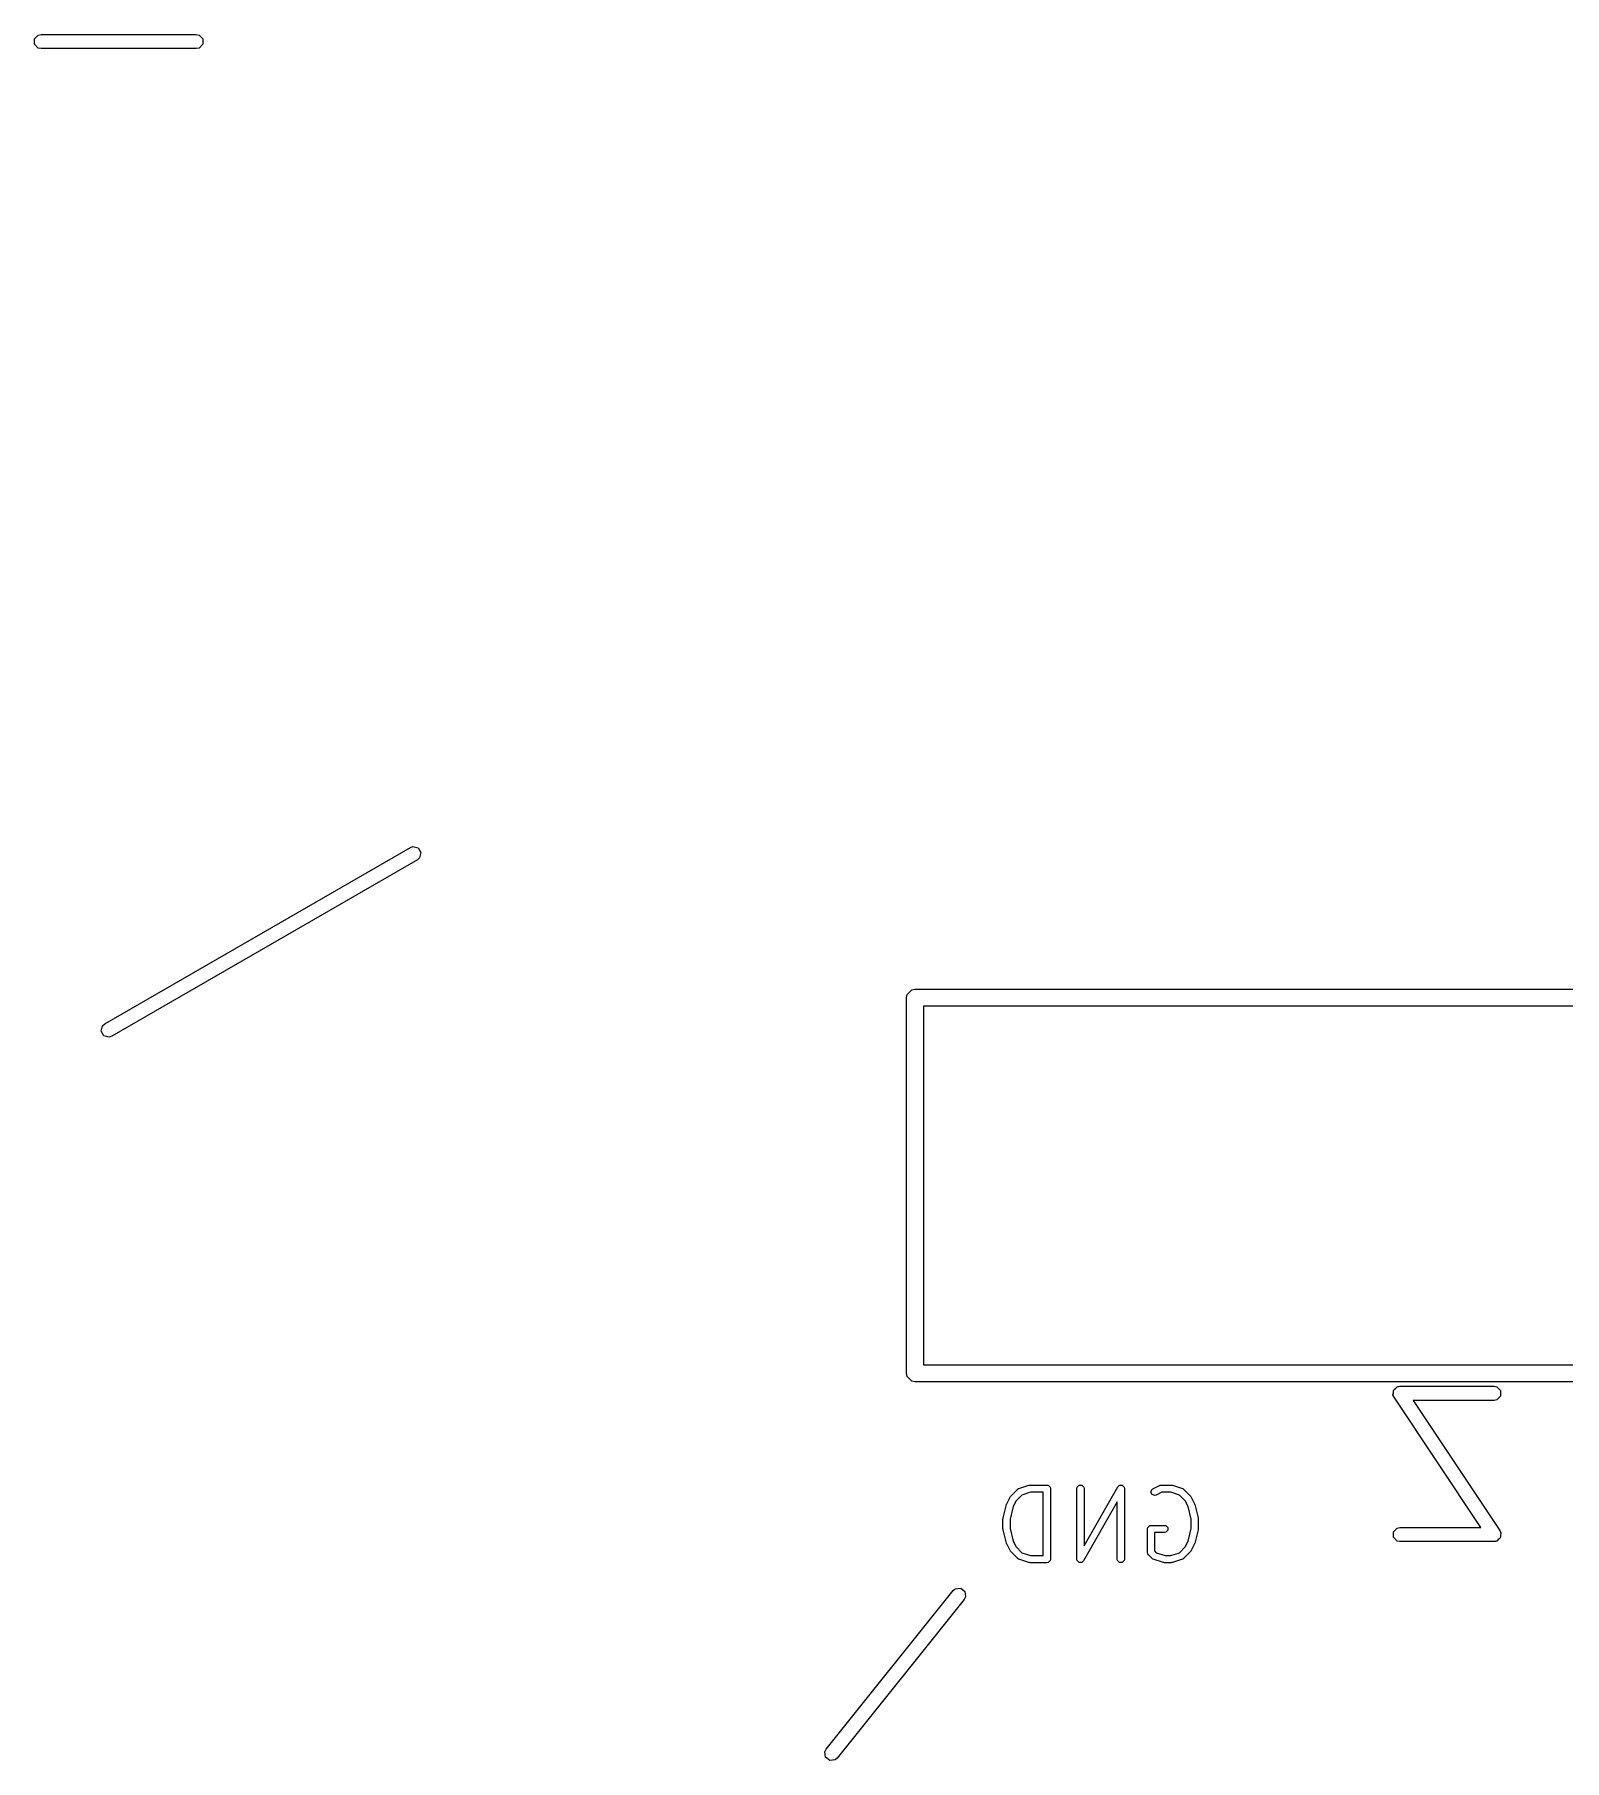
# Model space of a CAD drawing. Extents: x 3.31 to 4.43, y -4.49 to -3.38.
# Drawn here: x 3.4391 to 3.8658, y -4.4162 to -3.935 of the extents above; entities that cross this region are included whole.
import ezdxf

# ---------------------------------------------------------------- set-up
doc = ezdxf.new("R2010")
doc.units = 0
doc.header["$MEASUREMENT"] = 0
doc.layers.add('BLACK', color=7, linetype='CONTINUOUS')

msp = doc.modelspace()

# ---------------------------------------------------------------- linework, layer by layer
at = {"layer": 'BLACK', "linetype": 'CONTINUOUS'}
for p, q in [((3.43913, -3.93625), (3.44019, -3.93519)), ((3.44019, -3.93519), (3.44094, -3.93504)), ((3.44094, -3.93504), (3.48425, -3.93504)), ((3.48425, -3.93504), (3.48501, -3.93519)), ((3.48501, -3.93519), (3.48607, -3.93625)), ((3.43913, -3.93776), (3.43913, -3.93625)), ((3.44019, -3.93883), (3.43913, -3.93776)), ((3.44094, -3.93898), (3.44019, -3.93883)), ((3.48425, -3.93898), (3.44094, -3.93898)), ((3.48501, -3.93883), (3.48425, -3.93898)), ((3.48607, -3.93776), (3.48501, -3.93883)), ((3.48607, -3.93625), (3.48607, -3.93776)), ((3.45869, -4.21089), (3.54393, -4.16168)), ((3.54393, -4.16168), (3.54465, -4.16143)), ((3.54465, -4.16143), (3.54611, -4.16182)), ((3.54611, -4.16182), (3.54686, -4.16313)), ((3.54589, -4.16509), (3.46066, -4.2143)), ((3.54647, -4.16458), (3.54589, -4.16509)), ((3.54686, -4.16313), (3.54647, -4.16458)), ((3.68228, -4.20354), (3.68246, -4.20264)), ((3.68228, -4.30827), (3.68228, -4.20354)), ((3.68246, -4.20264), (3.68374, -4.20136)), ((3.68374, -4.20136), (3.68465, -4.20118)), ((3.68465, -4.20118), (4.08701, -4.20118)), ((3.68701, -4.20591), (3.68701, -4.30591)), ((4.08465, -4.20591), (3.68701, -4.20591)), ((3.45772, -4.21286), (3.45811, -4.2114)), ((3.45847, -4.21416), (3.45772, -4.21286)), ((3.45811, -4.2114), (3.45869, -4.21089)), ((3.45993, -4.21455), (3.45847, -4.21416)), ((3.46066, -4.2143), (3.45993, -4.21455)), ((3.68701, -4.30591), (4.08465, -4.30591)), ((3.68246, -4.30917), (3.68228, -4.30827)), ((3.68374, -4.31045), (3.68246, -4.30917)), ((3.68465, -4.31063), (3.68374, -4.31045)), ((4.08701, -4.31063), (3.68465, -4.31063)), ((3.81794, -4.31426), (3.81805, -4.31369)), ((3.81805, -4.31453), (3.81794, -4.31426)), ((3.81805, -4.31312), (3.81819, -4.31298)), ((3.81805, -4.31369), (3.81805, -4.31312)), ((3.81805, -4.31463), (3.81805, -4.31453)), ((3.81812, -4.3147), (3.81805, -4.31463)), ((3.81823, -4.31497), (3.81812, -4.3147)), ((3.81819, -4.31298), (3.81823, -4.31278)), ((3.81823, -4.31278), (3.81871, -4.31246)), ((3.84244, -4.35128), (3.81823, -4.31497)), ((3.81871, -4.31246), (3.81912, -4.31206)), ((3.81912, -4.31206), (3.81941, -4.312)), ((3.81941, -4.312), (3.81949, -4.31194)), ((3.81949, -4.31194), (3.81958, -4.31196)), ((3.81958, -4.31196), (3.81987, -4.31191)), ((3.81987, -4.31191), (3.84612, -4.31191)), ((3.84612, -4.31584), (3.82355, -4.31584)), ((3.82355, -4.31584), (3.84775, -4.35215)), ((3.84612, -4.31191), (3.84687, -4.31206)), ((3.84687, -4.31569), (3.84612, -4.31584)), ((3.84687, -4.31206), (3.84793, -4.31312)), ((3.84793, -4.31463), (3.84687, -4.31569)), ((3.84793, -4.31312), (3.84793, -4.31463)), ((3.71362, -4.34043), (3.71643, -4.33949)), ((3.71643, -4.33949), (3.71659, -4.33947)), ((3.71659, -4.33947), (3.71674, -4.33944)), ((3.71674, -4.33944), (3.72143, -4.33944)), ((3.72143, -4.33944), (3.7218, -4.33951)), ((3.7218, -4.33951), (3.72234, -4.34004)), ((3.72234, -4.34004), (3.72241, -4.34042)), ((3.72982, -4.34042), (3.72989, -4.34004)), ((3.72989, -4.34004), (3.73042, -4.33951)), ((3.73042, -4.33951), (3.73118, -4.33951)), ((3.73118, -4.33951), (3.73171, -4.34004)), ((3.73171, -4.34004), (3.73179, -4.34042)), ((3.73179, -4.3564), (3.74119, -4.33993)), ((3.74119, -4.33993), (3.74145, -4.33964)), ((3.74145, -4.33964), (3.74158, -4.33961)), ((3.74158, -4.33961), (3.74167, -4.33951)), ((3.74167, -4.33951), (3.74193, -4.33951)), ((3.74193, -4.33951), (3.74217, -4.33945)), ((3.74217, -4.33945), (3.74229, -4.33951)), ((3.74229, -4.33951), (3.74243, -4.33951)), ((3.74243, -4.33951), (3.74261, -4.33969)), ((3.74261, -4.33969), (3.74283, -4.33982)), ((3.74283, -4.33982), (3.74286, -4.33995)), ((3.74286, -4.33995), (3.74296, -4.34004)), ((3.74296, -4.34004), (3.74303, -4.34042)), ((3.75098, -4.34048), (3.75286, -4.33954)), ((3.75286, -4.33954), (3.75291, -4.33953)), ((3.75291, -4.33953), (3.75292, -4.33951)), ((3.75292, -4.33951), (3.75308, -4.33948)), ((3.75308, -4.33948), (3.75323, -4.33944)), ((3.75323, -4.33944), (3.75325, -4.33945)), ((3.75325, -4.33945), (3.7533, -4.33944)), ((3.7533, -4.33944), (3.75611, -4.33944)), ((3.75611, -4.33944), (3.75626, -4.33947)), ((3.75626, -4.33947), (3.75642, -4.33949)), ((3.75642, -4.33949), (3.75923, -4.34043)), ((3.70922, -4.34862), (3.71016, -4.34487)), ((3.71016, -4.34487), (3.71021, -4.34477)), ((3.71021, -4.34477), (3.71024, -4.34467)), ((3.71024, -4.34467), (3.71117, -4.34279)), ((3.71117, -4.34279), (3.71127, -4.34267)), ((3.71127, -4.34267), (3.71136, -4.34254)), ((3.71136, -4.34254), (3.71323, -4.34066)), ((3.71286, -4.34382), (3.71204, -4.34545)), ((3.71446, -4.34222), (3.71286, -4.34382)), ((3.71323, -4.34066), (3.71327, -4.34064)), ((3.71327, -4.34064), (3.71328, -4.34062)), ((3.71328, -4.34062), (3.71342, -4.34054)), ((3.71342, -4.34054), (3.71355, -4.34045)), ((3.71355, -4.34045), (3.71357, -4.34045)), ((3.71357, -4.34045), (3.71362, -4.34043)), ((3.7169, -4.34141), (3.71446, -4.34222)), ((3.72044, -4.34141), (3.7169, -4.34141)), ((3.72044, -4.35912), (3.72044, -4.34141)), ((3.72241, -4.34042), (3.72241, -4.36011)), ((3.72982, -4.36011), (3.72982, -4.34042)), ((3.74107, -4.34413), (3.73166, -4.36059)), ((3.73179, -4.34042), (3.73179, -4.3564)), ((3.74107, -4.36011), (3.74107, -4.34413)), ((3.74303, -4.34042), (3.74303, -4.36011)), ((3.75044, -4.34143), (3.75068, -4.34071)), ((3.75078, -4.3421), (3.75044, -4.34143)), ((3.75068, -4.34071), (3.75098, -4.34048)), ((3.75149, -4.34234), (3.75078, -4.3421)), ((3.75186, -4.34224), (3.75149, -4.34234)), ((3.75353, -4.34141), (3.75186, -4.34224)), ((3.75595, -4.34141), (3.75353, -4.34141)), ((3.75839, -4.34222), (3.75595, -4.34141)), ((3.75999, -4.34382), (3.75839, -4.34222)), ((3.75923, -4.34043), (3.75928, -4.34045)), ((3.75928, -4.34045), (3.7593, -4.34045)), ((3.7593, -4.34045), (3.75943, -4.34054)), ((3.75943, -4.34054), (3.75957, -4.34062)), ((3.75957, -4.34062), (3.75958, -4.34064)), ((3.75958, -4.34064), (3.75962, -4.34066)), ((3.75962, -4.34066), (3.76149, -4.34254)), ((3.76081, -4.34545), (3.75999, -4.34382)), ((3.76149, -4.34254), (3.76158, -4.34267)), ((3.76158, -4.34267), (3.76168, -4.34279)), ((3.76168, -4.34279), (3.76261, -4.34467)), ((3.76261, -4.34467), (3.76264, -4.34477)), ((3.76264, -4.34477), (3.76269, -4.34487)), ((3.76269, -4.34487), (3.76363, -4.34862)), ((3.70919, -4.34886), (3.70922, -4.34874)), ((3.70919, -4.35167), (3.70919, -4.34886)), ((3.70922, -4.34874), (3.70922, -4.34862)), ((3.71204, -4.34545), (3.71116, -4.34898)), ((3.71116, -4.34898), (3.71116, -4.35155)), ((3.76169, -4.34898), (3.76081, -4.34545)), ((3.76169, -4.35155), (3.76169, -4.34898)), ((3.76363, -4.34862), (3.76363, -4.34874)), ((3.76363, -4.34874), (3.76366, -4.34886)), ((3.76366, -4.34886), (3.76366, -4.35167)), ((3.70922, -4.35179), (3.70919, -4.35167)), ((3.70922, -4.35191), (3.70922, -4.35179)), ((3.71016, -4.35566), (3.70922, -4.35191)), ((3.71116, -4.35155), (3.71204, -4.35508)), ((3.7495, -4.35167), (3.74958, -4.35129)), ((3.7495, -4.35823), (3.7495, -4.35167)), ((3.74958, -4.35129), (3.75011, -4.35076)), ((3.75011, -4.35076), (3.75049, -4.35069)), ((3.75049, -4.35069), (3.75424, -4.35069)), ((3.75424, -4.35265), (3.75147, -4.35265)), ((3.75147, -4.35265), (3.75147, -4.35782)), ((3.75424, -4.35069), (3.75461, -4.35076)), ((3.75461, -4.35258), (3.75424, -4.35265)), ((3.75461, -4.35076), (3.75514, -4.35129)), ((3.75514, -4.35205), (3.75461, -4.35258)), ((3.75514, -4.35129), (3.75514, -4.35205)), ((3.76081, -4.35508), (3.76169, -4.35155)), ((3.76363, -4.35191), (3.76269, -4.35566)), ((3.76366, -4.35167), (3.76363, -4.35179)), ((3.76363, -4.35179), (3.76363, -4.35191)), ((3.81805, -4.35249), (3.81912, -4.35143)), ((3.81805, -4.354), (3.81805, -4.35249)), ((3.81912, -4.35506), (3.81805, -4.354)), ((3.81912, -4.35143), (3.81987, -4.35128)), ((3.81987, -4.35128), (3.84244, -4.35128)), ((3.84727, -4.35466), (3.84687, -4.35506)), ((3.84775, -4.35434), (3.84727, -4.35466)), ((3.84775, -4.35215), (3.84787, -4.35242)), ((3.84779, -4.35414), (3.84775, -4.35434)), ((3.84793, -4.354), (3.84779, -4.35414)), ((3.84787, -4.35242), (3.84793, -4.35249)), ((3.84793, -4.35249), (3.84793, -4.35259)), ((3.84793, -4.35259), (3.84805, -4.35286)), ((3.84805, -4.35286), (3.84793, -4.35342)), ((3.84793, -4.35342), (3.84793, -4.354)), ((3.71021, -4.35576), (3.71016, -4.35566)), ((3.71024, -4.35586), (3.71021, -4.35576)), ((3.71117, -4.35773), (3.71024, -4.35586)), ((3.71127, -4.35786), (3.71117, -4.35773)), ((3.71136, -4.35799), (3.71127, -4.35786)), ((3.71323, -4.35987), (3.71136, -4.35799)), ((3.71204, -4.35508), (3.71286, -4.35671)), ((3.71286, -4.35671), (3.71446, -4.35831)), ((3.71446, -4.35831), (3.7169, -4.35912)), ((3.7169, -4.35912), (3.72044, -4.35912)), ((3.74958, -4.35861), (3.7495, -4.35823)), ((3.74979, -4.35893), (3.74958, -4.35861)), ((3.75073, -4.35987), (3.74979, -4.35893)), ((3.75147, -4.35782), (3.75195, -4.35831)), ((3.75195, -4.35831), (3.7544, -4.35912)), ((3.7544, -4.35912), (3.75595, -4.35912)), ((3.75595, -4.35912), (3.75839, -4.35831)), ((3.75839, -4.35831), (3.75999, -4.35671)), ((3.76149, -4.35799), (3.75962, -4.35987)), ((3.75999, -4.35671), (3.76081, -4.35508)), ((3.76158, -4.35786), (3.76149, -4.35799)), ((3.76168, -4.35773), (3.76158, -4.35786)), ((3.76261, -4.35586), (3.76168, -4.35773)), ((3.76264, -4.35576), (3.76261, -4.35586)), ((3.76269, -4.35566), (3.76264, -4.35576)), ((3.81987, -4.35521), (3.81912, -4.35506)), ((3.84612, -4.35521), (3.81987, -4.35521)), ((3.8464, -4.35516), (3.84612, -4.35521)), ((3.8465, -4.35518), (3.8464, -4.35516)), ((3.84658, -4.35512), (3.8465, -4.35518)), ((3.84687, -4.35506), (3.84658, -4.35512)), ((3.71327, -4.35989), (3.71323, -4.35987)), ((3.71328, -4.35991), (3.71327, -4.35989)), ((3.71342, -4.35999), (3.71328, -4.35991)), ((3.71355, -4.36008), (3.71342, -4.35999)), ((3.71357, -4.36008), (3.71355, -4.36008)), ((3.71362, -4.3601), (3.71357, -4.36008)), ((3.71643, -4.36104), (3.71362, -4.3601)), ((3.71659, -4.36106), (3.71643, -4.36104)), ((3.71674, -4.36109), (3.71659, -4.36106)), ((3.72143, -4.36109), (3.71674, -4.36109)), ((3.7218, -4.36102), (3.72143, -4.36109)), ((3.72234, -4.36048), (3.7218, -4.36102)), ((3.72241, -4.36011), (3.72234, -4.36048)), ((3.72989, -4.36048), (3.72982, -4.36011)), ((3.72999, -4.36058), (3.72989, -4.36048)), ((3.73002, -4.36071), (3.72999, -4.36058)), ((3.73024, -4.36084), (3.73002, -4.36071)), ((3.73042, -4.36102), (3.73024, -4.36084)), ((3.73056, -4.36102), (3.73042, -4.36102)), ((3.73068, -4.36108), (3.73056, -4.36102)), ((3.73092, -4.36102), (3.73068, -4.36108)), ((3.73118, -4.36102), (3.73092, -4.36102)), ((3.73127, -4.36092), (3.73118, -4.36102)), ((3.7314, -4.36088), (3.73127, -4.36092)), ((3.73166, -4.36059), (3.7314, -4.36088)), ((3.74114, -4.36048), (3.74107, -4.36011)), ((3.74167, -4.36102), (3.74114, -4.36048)), ((3.74243, -4.36102), (3.74167, -4.36102)), ((3.74296, -4.36048), (3.74243, -4.36102)), ((3.74303, -4.36011), (3.74296, -4.36048)), ((3.75077, -4.35989), (3.75073, -4.35987)), ((3.75078, -4.35991), (3.75077, -4.35989)), ((3.75092, -4.35999), (3.75078, -4.35991)), ((3.75105, -4.36008), (3.75092, -4.35999)), ((3.75107, -4.36008), (3.75105, -4.36008)), ((3.75111, -4.3601), (3.75107, -4.36008)), ((3.75392, -4.36104), (3.75111, -4.3601)), ((3.75408, -4.36106), (3.75392, -4.36104)), ((3.75424, -4.36109), (3.75408, -4.36106)), ((3.75611, -4.36109), (3.75424, -4.36109)), ((3.75626, -4.36106), (3.75611, -4.36109)), ((3.75642, -4.36104), (3.75626, -4.36106)), ((3.75923, -4.3601), (3.75642, -4.36104)), ((3.75928, -4.36008), (3.75923, -4.3601)), ((3.7593, -4.36008), (3.75928, -4.36008)), ((3.75943, -4.35999), (3.7593, -4.36008)), ((3.75957, -4.35991), (3.75943, -4.35999)), ((3.75958, -4.35989), (3.75957, -4.35991)), ((3.75962, -4.35987), (3.75958, -4.35989)), ((3.65988, -4.41311), (3.69531, -4.36885)), ((3.69531, -4.36885), (3.6959, -4.36835)), ((3.6959, -4.36835), (3.6974, -4.36819)), ((3.6974, -4.36819), (3.69857, -4.36913)), ((3.69857, -4.36913), (3.69874, -4.37063)), ((3.69839, -4.37131), (3.66295, -4.41557)), ((3.69874, -4.37063), (3.69839, -4.37131)), ((3.65953, -4.4138), (3.65988, -4.41311)), ((3.65969, -4.41529), (3.65953, -4.4138)), ((3.66087, -4.41624), (3.65969, -4.41529)), ((3.66237, -4.41607), (3.66087, -4.41624)), ((3.66295, -4.41557), (3.66237, -4.41607))]:
    msp.add_line(p, q, dxfattribs=at)

doc.saveas('drawing.dxf')
